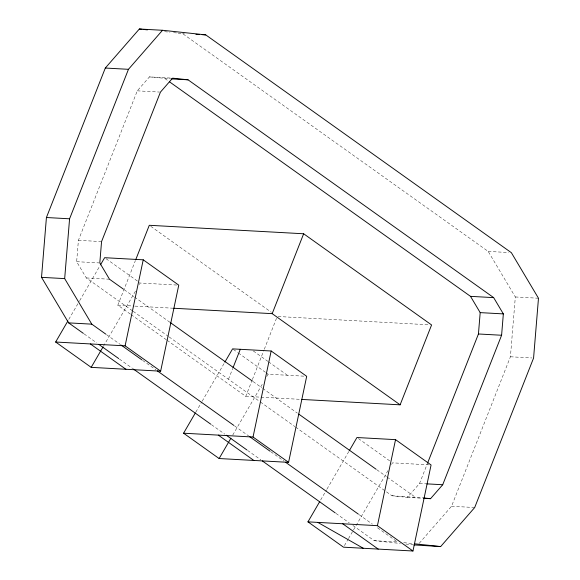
<?xml version="1.0" encoding="UTF-8"?>
<svg xmlns="http://www.w3.org/2000/svg" width="580" height="580" viewBox="0 0 580 580"><rect width="100%" height="100%" fill="white"/><g stroke="black" fill="none" stroke-linecap="round" stroke-linejoin="round"><path stroke-width="0.43" stroke-dasharray="2.9 2.17" d="M132.436 310.8L86.34 277.943L76.654 261.681L78.401 240.316L137.286 90.835L149.444 76.894L170.817 78.068M419.26 543.279L451.545 506.26L510.422 356.772L515.323 296.96L488.208 251.415L182.591 33.596L178.082 33.118M130.326 314.077L117.827 305.167L135.379 260.601M228.484 379.255L232.747 368.438M167.091 340.279L245.761 396.35L252.054 380.371M252.387 379.53L263.98 350.095M264.306 349.254L277.226 316.462M295.64 427.119L391.957 495.762L407.399 497.408L419.558 483.466L427.17 464.145M68.803 319.384L79.235 301.426M79.692 300.643L100.101 265.502M103.428 346.274L135.64 290.834M139.265 284.584L140.172 283.025L176.965 285.048M195.83 412.126L201.724 401.969M202.181 401.193L224.859 362.152M232.725 435.109L263.117 382.793M266.749 376.543L268.105 374.201L305.82 376.275M320.66 499.989L326.555 489.839M327.011 489.056L348.783 451.574M344.404 545.62L348.036 539.371M348.486 538.588L353.024 530.78M353.474 530.004L387.947 470.655M391.58 464.413L392.486 462.847L429.28 464.87M182.591 33.596L184.368 33.698M149.444 76.894L170.23 78.829M137.286 90.835L159.551 92.061M488.208 251.415L508.689 252.546M78.401 240.316L101.558 241.592M76.654 261.681L98.919 262.907M515.323 296.96L538.479 298.236M86.34 277.943L109.49 279.219M117.827 305.167L134.074 306.059M134.981 306.11L172.891 308.197M278.132 316.513L428.874 324.8M510.422 356.772L531.795 357.954M245.761 396.35L300.824 399.373M419.558 483.466L425.792 483.807M391.957 495.762L422.834 497.858M407.399 497.408L422.537 498.242M451.545 506.26L474.694 507.529M352.901 525.48L374.26 540.698L397.409 541.974L376.79 527.278M164.575 31.683L169.976 32.255M173.579 32.639L177.183 33.024M403.716 542.641L413.627 543.699M374.26 540.698L400.381 543.475M405.79 544.054L412.996 544.823M164.887 78.532L167.838 80.635M150.764 226.331L271.346 312.272M253.315 350.973L267.822 361.311M268.547 361.826L287.404 375.267M106.089 258.731L139.446 282.504M233.298 349.392L237.648 352.495M238.373 353.01L265.205 372.135M265.93 372.65L268.105 374.201M358.396 438.552L390.311 461.296M124.221 289.717L133.799 296.539M134.531 297.062L169.882 322.255M253.097 381.567L261.935 387.868M262.668 388.39L297.279 413.061M376.819 469.742L386.389 476.564M387.128 477.093L415.113 497.038M133.168 311.322L168.359 336.4M169.092 336.922L259.666 401.476M260.391 401.991L294.901 426.59M131.058 314.599L166.351 339.757M106.524 334.653L120.517 344.621M142.607 360.368L155.861 369.815M234.661 425.981L248.653 435.95M270.744 451.697L283.997 461.143M359.114 514.678L372.375 524.124M84.107 333.906L96.621 342.824M119.451 359.1L132.711 368.546M211.504 424.705L224.764 434.152M247.588 450.421L260.848 459.867M335.965 513.409L349.218 522.855"/><path stroke-width="0.87" d="M83.368 333.377L68.636 322.879L41.521 277.334L46.422 217.522L105.306 68.041L139.345 29L162.501 30.276L205.74 34.873L511.364 252.692L538.479 298.236L533.578 358.048L474.694 507.529L440.655 546.57L413.895 544.917M105.785 334.123L91.792 324.155L64.677 278.61L69.578 218.798L128.456 69.317L162.501 30.276M427.496 463.311L478.442 333.978L480.189 312.62L470.51 296.351L169.309 81.686M423.429 498.285L430.556 498.677L442.714 484.735L501.599 335.255L503.346 313.896L493.66 297.627L188.043 79.808L172.601 78.162L160.442 92.111L101.558 241.592L99.811 262.95L109.49 279.219L123.482 289.188M143.224 259.818L178.763 285.142L160.645 371.171L125.106 345.847L143.224 259.818L104.639 257.694L100.557 264.726M271.157 350.994L306.697 376.326L288.579 462.354L253.039 437.023L271.157 350.994L232.573 348.877L224.859 362.152M395.538 439.647L431.078 464.971L412.96 551L377.421 525.676L395.538 439.647L356.946 437.523L349.24 450.798M135.713 259.76L149.292 225.286L303.652 233.769L431.585 324.952L400.12 404.833L301.723 399.424M233.073 367.604L240.287 349.298M173.79 308.248L272.187 313.657L303.652 233.769M160.645 371.171L91.183 367.357L55.651 342.026L67.896 320.943M91.183 367.357L102.979 347.05M288.579 462.354L219.117 458.534L183.577 433.209L195.373 412.902M219.117 458.534L230.912 438.233M412.96 551L343.498 547.179L307.958 521.855L319.754 501.548M195.946 34.336L199.513 34.532M202.181 34.677L205.74 34.873M105.306 68.041L128.456 69.317M171.122 78.88L188.043 79.808M46.422 217.522L69.578 218.798M470.51 296.351L493.66 297.627M41.521 277.334L64.677 278.61M480.189 312.62L503.346 313.896M478.442 333.978L501.599 335.255M68.636 322.879L91.792 324.155M55.651 342.026L125.106 345.847M183.577 433.209L253.039 437.023M426.684 483.858L442.714 484.735M307.958 521.855L377.421 525.676M139.345 29L142.049 29.29M143.847 29.478L147.451 29.863M423.69 497.952L430.556 498.677M414.526 543.793L440.655 546.57M317.796 522.391L363.29 548.267M272.187 313.657L400.12 404.833M170.614 322.785L252.358 381.046M298.758 414.105L376.079 469.22M121.249 345.151L141.868 359.846M157.332 370.867L233.921 425.452M249.386 436.472L270.005 451.167M285.476 462.195L358.382 514.155M98.832 344.404L118.719 358.57M133.444 369.068L210.772 424.183M226.236 435.203L246.855 449.899M262.32 460.919L335.226 512.88M90.378 343.94L125.918 369.264M218.312 435.116L253.851 460.44M342.693 523.762L378.225 549.093"/></g></svg>
